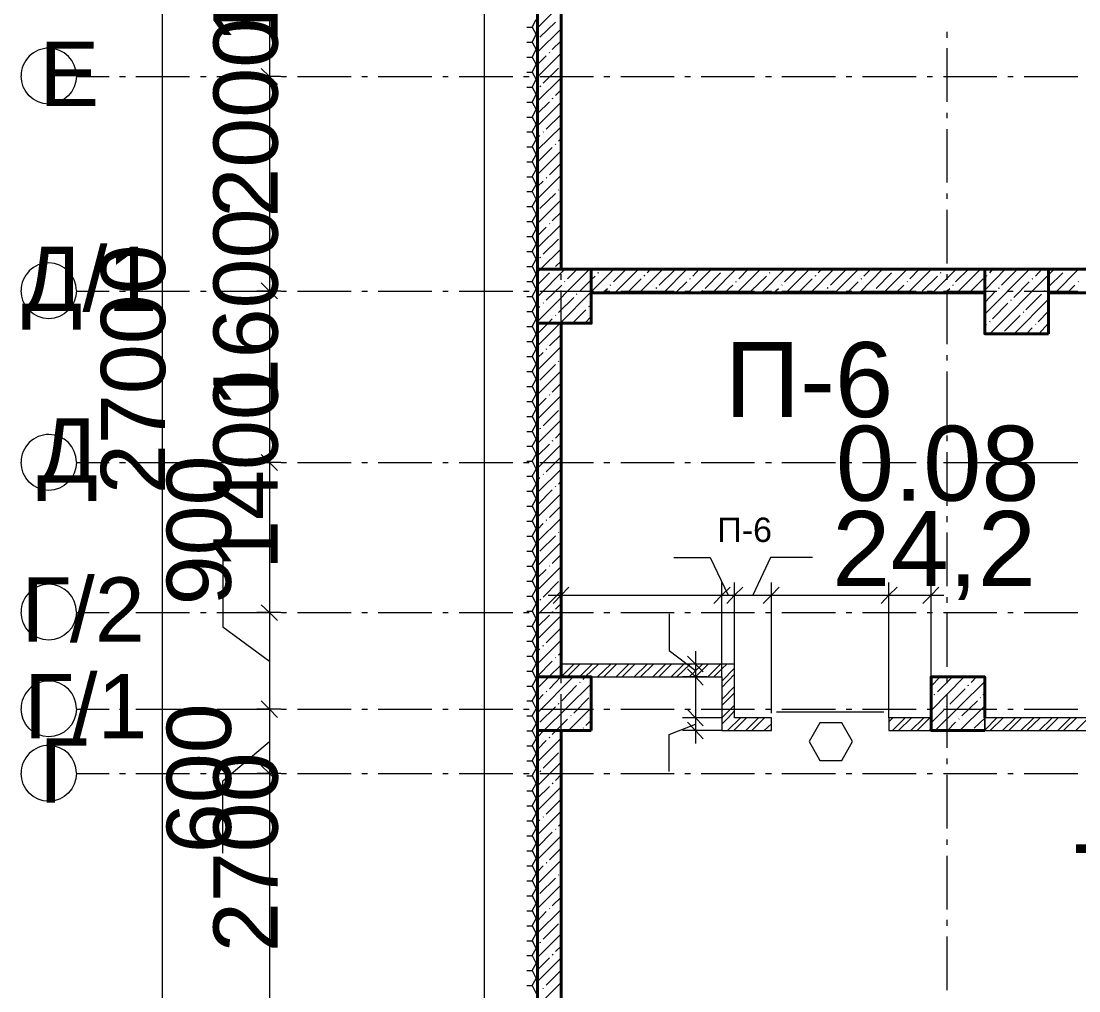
# Model space of a CAD drawing. Header units: millimetres. Extents: x -213547 to 415037, y -3642 to 106956.
# Drawn here: x -211833 to -201960, y 13726 to 22775 of the extents above; entities that cross this region are included whole.
import ezdxf

# ---------------------------------------------------------------- set-up
doc = ezdxf.new("R2010")
doc.units = ezdxf.units.MM
doc.layers.add('PDF _Текст', color=7, linetype='Continuous')
doc.styles.get("Standard").update_dxf_attribs({"font": 'arial.ttf'})

msp = doc.modelspace()

# ---------------------------------------------------------------- linework, layer by layer
at = {"lineweight": 9}
for points in [[(-168384.7, 28983), (-168384.7, 29385.5), (-172769.4, 29385.5), (-172769.4, 32867.8), (-207511.6, 32867.8), (-207511.6, 4645.2), (-168384.7, 4645.2), (-168384.7, 5043.4)], [(-210515.2, 32384.8), (-210515.2, 5128.2)], [(-209515.4, 32384.8), (-209515.4, 27411.3), (-209515.4, 26564.1), (-209515.4, 23408), (-209515.4, 22259.9), (-209515.4, 20256.2), (-209515.4, 18654.8), (-209515.4, 17256.8), (-209515.4, 16354.5), (-209515.4, 15752.9), (-209515.4, 13054.4), (-209515.4, 8847.7), (-209515.4, 5128.2)], [(-207011.7, 22713.2), (-206791.4, 22933.5)], [(-207113.4, 22717.5), (-207062.6, 22717.5), (-207024.4, 22649.7), (-207011.7, 22649.7)], [(-207062.6, 22717.5), (-207024.4, 22789.5)], [(-206990.5, 22624.3), (-206846.5, 22764.1)], [(-207062.6, 22577.7), (-207024.4, 22649.7)], [(-207011.7, 22484.5), (-206791.4, 22704.8)], [(-206791.4, 22620), (-206791.4, 22675.1)], [(-203190.5, 22620), (-203190.5, 22675.1)], [(-207113.4, 22577.7), (-207062.6, 22577.7), (-207024.4, 22509.9), (-207011.7, 22509.9)], [(-207011.7, 22598.9), (-207011.7, 22598.9)], [(-206876.2, 22509.9), (-206791.4, 22590.4)], [(-206791.4, 22022.7), (-206791.4, 22522.6)], [(-203190.5, 22022.7), (-203190.5, 22522.6)], [(-207113.4, 22437.9), (-207062.6, 22437.9), (-207024.4, 22370.1), (-207011.7, 22370.1)], [(-207062.6, 22437.9), (-207024.4, 22509.9)], [(-207011.7, 22255.7), (-206791.4, 22476)], [(-207011.7, 22370.1), (-206931.2, 22450.6)], [(-206901.6, 22480.2), (-206897.3, 22484.5)], [(-207062.6, 22298.1), (-207024.4, 22370.1)], [(-206960.9, 22196.4), (-206816.9, 22336.2)], [(-211315.8, 22259.9), (-211010.8, 22259.9)], [(-210913.4, 22259.9), (-210858.3, 22259.9)], [(-210760.9, 22259.9), (-210261, 22259.9)], [(-210159.3, 22259.9), (-210104.3, 22259.9)], [(-210006.8, 22259.9), (-209506.9, 22259.9)], [(-209409.5, 22259.9), (-209515.4, 22259.9), (-209634, 22259.9)], [(-209405.3, 22259.9), (-209354.4, 22259.9)], [(-209252.7, 22259.9), (-208752.9, 22259.9)], [(-208651.2, 22259.9), (-208600.4, 22259.9)], [(-208498.7, 22259.9), (-207998.8, 22259.9)], [(-207897.1, 22259.9), (-207846.3, 22259.9)], [(-207744.6, 22259.9), (-207244.7, 22259.9)], [(-207143, 22259.9), (-207092.2, 22259.9)], [(-207113.4, 22298.1), (-207062.6, 22298.1), (-207024.4, 22230.3), (-207011.7, 22230.3)], [(-207062.6, 22158.3), (-207024.4, 22230.3)], [(-207011.7, 22026.9), (-206791.4, 22247.2)], [(-206990.5, 22259.9), (-206490.7, 22259.9)], [(-206393.2, 22259.9), (-206338.1, 22259.9)], [(-206236.5, 22259.9), (-205736.6, 22259.9)], [(-205639.1, 22259.9), (-205584.1, 22259.9)], [(-205486.6, 22259.9), (-204986.7, 22259.9)], [(-204885.1, 22259.9), (-204830, 22259.9)], [(-204732.6, 22259.9), (-204232.7, 22259.9)], [(-204131, 22259.9), (-204080.2, 22259.9)], [(-203978.5, 22259.9), (-203478.6, 22259.9)], [(-203376.9, 22259.9), (-203326.1, 22259.9)], [(-203224.4, 22259.9), (-202724.5, 22259.9)], [(-202622.9, 22259.9), (-202572, 22259.9)], [(-202470.4, 22259.9), (-201970.5, 22259.9)], [(-207113.4, 22158.3), (-207062.6, 22158.3), (-207024.4, 22090.5), (-207011.7, 22090.5)], [(-206990.5, 22166.7), (-206982.1, 22171)], [(-206846.5, 22082), (-206791.4, 22132.9)], [(-207113.4, 22018.5), (-207062.6, 22018.5), (-207024.4, 21950.7), (-207011.7, 21950.7)], [(-207062.6, 22018.5), (-207024.4, 22090.5)], [(-207011.7, 21912.6), (-206901.6, 22022.7)], [(-207011.7, 21798.2), (-206791.4, 22018.5)], [(-206876.2, 22052.4), (-206867.7, 22056.6)], [(-207062.6, 21878.7), (-207024.4, 21950.7)], [(-206791.4, 21870.2), (-206791.4, 21921)], [(-203190.5, 21870.2), (-203190.5, 21921)], [(-207113.4, 21878.7), (-207062.6, 21878.7), (-207024.4, 21810.9), (-207011.7, 21810.9)], [(-206931.2, 21768.5), (-206791.4, 21904.1)], [(-207113.4, 21743.1), (-207062.6, 21743.1), (-207024.4, 21671.1), (-207011.7, 21671.1)], [(-207062.6, 21743.1), (-207024.4, 21810.9)], [(-207011.7, 21573.7), (-206791.4, 21789.7)], [(-206960.9, 21738.9), (-206956.6, 21743.1)], [(-206791.4, 21268.6), (-206791.4, 21768.5)], [(-203190.5, 21268.6), (-203190.5, 21768.5)], [(-207062.6, 21603.3), (-207024.4, 21671.1)], [(-207011.7, 21683.8), (-206990.5, 21709.2)], [(-206846.5, 21624.5), (-206842.3, 21628.7)], [(-206816.9, 21654.2), (-206791.4, 21679.6)], [(-207113.4, 21603.3), (-207062.6, 21603.3), (-207024.4, 21531.3), (-207011.7, 21531.3)], [(-207062.6, 21463.5), (-207024.4, 21531.3)], [(-207011.7, 21459.3), (-206876.2, 21594.8)], [(-207011.7, 21344.9), (-206791.4, 21565.2)], [(-207113.4, 21463.5), (-207062.6, 21463.5), (-207024.4, 21391.5), (-207011.7, 21391.5)], [(-206901.6, 21340.7), (-206791.4, 21450.8)], [(-207062.6, 21323.7), (-207024.4, 21391.5)], [(-207011.7, 21116.1), (-206791.4, 21336.4)], [(-207113.4, 21323.7), (-207062.6, 21323.7), (-207024.4, 21251.7), (-207011.7, 21251.7)], [(-207062.6, 21183.9), (-207024.4, 21251.7)], [(-207011.7, 21230.5), (-206960.9, 21281.4)], [(-206931.2, 21311), (-206927, 21315.2)], [(-207113.4, 21183.9), (-207062.6, 21183.9), (-207024.4, 21111.9), (-207011.7, 21111.9)], [(-206990.5, 21027.2), (-206846.5, 21167)], [(-206816.9, 21196.6), (-206812.6, 21200.9)], [(-206791.4, 21116.1), (-206791.4, 21167)], [(-203190.5, 21116.1), (-203190.5, 21167)], [(-207113.4, 21044.1), (-207062.6, 21044.1), (-207024.4, 20972.1), (-207011.7, 20972.1)], [(-207062.6, 21044.1), (-207024.4, 21111.9)], [(-207011.7, 20887.4), (-206791.4, 21107.7)], [(-207062.6, 20904.3), (-207024.4, 20972.1)], [(-207011.7, 21001.8), (-207011.7, 21001.8)], [(-206876.2, 20912.8), (-206791.4, 20993.3)], [(-206791.4, 20514.6), (-206791.4, 21014.5)], [(-203190.5, 20514.6), (-203190.5, 21014.5)], [(-207113.4, 20904.3), (-207062.6, 20904.3), (-207024.4, 20832.3), (-207011.7, 20832.3)], [(-207062.6, 20764.5), (-207024.4, 20832.3)], [(-207011.7, 20658.6), (-206791.4, 20878.9)], [(-207011.7, 20773), (-206931.2, 20853.5)], [(-206901.6, 20883.1), (-206897.3, 20887.4)], [(-207113.4, 20764.5), (-207062.6, 20764.5), (-207024.4, 20692.5), (-207011.7, 20692.5)], [(-206960.9, 20599.3), (-206816.9, 20739.1)], [(-207062.6, 20624.7), (-207024.4, 20692.5)], [(-207011.7, 20429.8), (-206986.3, 20459.5), (-206791.4, 20650.1)], [(-207113.4, 20624.7), (-207062.6, 20624.7), (-207024.4, 20552.7), (-207011.7, 20552.7)], [(-207062.6, 20484.9), (-207024.4, 20552.7)], [(-206990.5, 20569.6), (-206982.1, 20573.9)], [(-206846.5, 20484.9), (-206791.4, 20535.8)], [(-207113.4, 20484.9), (-207062.6, 20484.9), (-207024.4, 20412.9), (-207011.7, 20412.9)], [(-207011.7, 20201.1), (-206757.5, 20459.5)], [(-207011.7, 19972.3), (-206528.8, 20459.5)], [(-207011.7, 19743.6), (-206799.9, 19955.4), (-206511.8, 20247.7), (-206300, 20459.5)], [(-206876.2, 20455.3), (-206871.9, 20459.5), (-206867.7, 20459.5)], [(-206732.1, 20370.5), (-206643.2, 20459.5)], [(-206418.6, 20455.3), (-206414.4, 20459.5)], [(-206304.3, 20340.9), (-206185.6, 20459.5)], [(-206291.5, 20239.2), (-206071.3, 20459.5)], [(-206062.8, 20239.2), (-205842.5, 20459.5)], [(-205990.8, 20425.6), (-205956.9, 20459.5)], [(-205876.4, 20311.2), (-205732.3, 20455.3)], [(-205838.3, 20239.2), (-205618, 20459.5)], [(-205609.5, 20239.2), (-205389.2, 20459.5)], [(-205562.9, 20396), (-205503.6, 20459.5)], [(-205380.7, 20239.2), (-205160.4, 20459.5)], [(-205274.8, 20455.3), (-205274.8, 20459.5)], [(-205152, 20239.2), (-204931.7, 20459.5)], [(-205135, 20370.5), (-205046.1, 20459.5)], [(-204923.2, 20239.2), (-204702.9, 20459.5)], [(-204821.5, 20455.3), (-204817.3, 20459.5)], [(-204707.2, 20340.9), (-204588.5, 20459.5)], [(-204694.4, 20239.2), (-204474.2, 20459.5)], [(-204465.7, 20239.2), (-204245.4, 20459.5)], [(-204393.7, 20425.6), (-204359.8, 20459.5)], [(-204279.3, 20311.2), (-204135.2, 20455.3)], [(-204236.9, 20239.2), (-204016.6, 20459.5)], [(-204008.2, 20239.2), (-203792.1, 20459.5)], [(-203965.8, 20396), (-203902.2, 20459.5)], [(-203783.6, 20239.2), (-203563.3, 20459.5)], [(-203677.7, 20455.3), (-203677.7, 20459.5)], [(-203554.9, 20239.2), (-203334.6, 20459.5)], [(-203537.9, 20370.5), (-203449, 20459.5)], [(-203326.1, 20239.2), (-203105.8, 20459.5)], [(-203220.2, 20455.3), (-203220.2, 20459.5)], [(-203110, 20340.9), (-202991.4, 20459.5)], [(-203097.3, 20239.2), (-202877.1, 20459.5)], [(-202868.6, 20239.2), (-202838.9, 20264.6), (-202648.3, 20459.5)], [(-202838.9, 20040.1), (-202419.5, 20459.5)], [(-202792.3, 19857.9), (-202241.6, 20408.7), (-202190.8, 20459.5)], [(-202792.3, 20425.6), (-202762.7, 20459.5)], [(-202682.2, 20311.2), (-202538.1, 20455.3)], [(-202364.5, 20396), (-202305.1, 20459.5)], [(-202182.3, 20239.2), (-201962, 20459.5)], [(-202080.6, 20455.3), (-202076.4, 20459.5)], [(-207113.4, 20345.1), (-207062.6, 20345.1), (-207024.4, 20273.1), (-207011.7, 20273.1)], [(-207062.6, 20345.1), (-207024.4, 20412.9)], [(-207011.7, 20315.5), (-206901.6, 20425.6)], [(-206791.4, 20362.1), (-206791.4, 20412.9)], [(-206761.8, 20340.9), (-206757.5, 20345.1)], [(-206617.7, 20256.2), (-206511.8, 20362.1), (-206473.7, 20396)], [(-206448.3, 20425.6), (-206439.8, 20429.8)], [(-206177.2, 20239.2), (-206045.8, 20370.5)], [(-206020.4, 20396), (-206011.9, 20404.4)], [(-205723.9, 20239.2), (-205618, 20340.9)], [(-205592.5, 20370.5), (-205584.1, 20374.8)], [(-205448.5, 20281.6), (-205304.5, 20425.6)], [(-205160.4, 20340.9), (-205156.2, 20345.1)], [(-205020.6, 20256.2), (-204876.6, 20396)], [(-204847, 20425.6), (-204842.7, 20429.8)], [(-204580.1, 20239.2), (-204448.7, 20370.5)], [(-204419.1, 20396), (-204414.8, 20404.4)], [(-204122.5, 20239.2), (-204020.9, 20340.9)], [(-203991.2, 20370.5), (-203987, 20374.8)], [(-203851.4, 20281.6), (-203707.4, 20425.6)], [(-203563.3, 20340.9), (-203559.1, 20345.1)], [(-203423.5, 20256.2), (-203279.5, 20396)], [(-203249.8, 20425.6), (-203245.6, 20429.8)], [(-203190.5, 20362.1), (-203190.5, 20412.9)], [(-202983, 20239.2), (-202851.6, 20370.5)], [(-202822, 20396), (-202817.7, 20404.4)], [(-202567.8, 20196.8), (-202423.8, 20340.9)], [(-202394.1, 20370.5), (-202389.9, 20374.8)], [(-202250.1, 20281.6), (-202241.6, 20294.3), (-202110.3, 20425.6)], [(-201966.2, 20340.9), (-201962, 20345.1)], [(-211315.8, 20256.2), (-211010.8, 20256.2)], [(-210913.4, 20256.2), (-210858.3, 20256.2)], [(-210760.9, 20256.2), (-210261, 20256.2)], [(-210159.3, 20256.2), (-210104.3, 20256.2)], [(-210006.8, 20256.2), (-209506.9, 20256.2)], [(-209409.5, 20256.2), (-209515.4, 20256.2), (-209634, 20256.2)], [(-209405.3, 20256.2), (-209354.4, 20256.2)], [(-209252.7, 20256.2), (-208752.9, 20256.2)], [(-208651.2, 20256.2), (-208600.4, 20256.2)], [(-208498.7, 20256.2), (-207998.8, 20256.2)], [(-207897.1, 20256.2), (-207846.3, 20256.2)], [(-207744.6, 20256.2), (-207244.7, 20256.2)], [(-207143, 20256.2), (-207092.2, 20256.2)], [(-207062.6, 20205.3), (-207024.4, 20273.1)], [(-206990.5, 20256.2), (-206490.7, 20256.2)], [(-206931.2, 20171.4), (-206787.2, 20311.2)], [(-206791.4, 19760.5), (-206791.4, 20260.4)], [(-206405.9, 20239.2), (-206359.3, 20281.6)], [(-206393.2, 20256.2), (-206338.1, 20256.2)], [(-206333.9, 20311.2), (-206329.7, 20315.5)], [(-206236.5, 20256.2), (-205736.6, 20256.2)], [(-205948.4, 20239.2), (-205931.5, 20256.2)], [(-205906, 20281.6), (-205897.6, 20290)], [(-205639.1, 20256.2), (-205584.1, 20256.2)], [(-205486.6, 20256.2), (-204986.7, 20256.2)], [(-205478.2, 20256.2), (-205469.7, 20260.4)], [(-205266.3, 20239.2), (-205190.1, 20311.2)], [(-204885.1, 20256.2), (-204830, 20256.2)], [(-204808.8, 20239.2), (-204762.2, 20281.6)], [(-204732.6, 20311.2), (-204728.3, 20315.5)], [(-204732.6, 20256.2), (-204232.7, 20256.2)], [(-204351.3, 20239.2), (-204334.4, 20256.2)], [(-204304.7, 20281.6), (-204300.5, 20290)], [(-204131, 20256.2), (-204080.2, 20256.2)], [(-203978.5, 20256.2), (-203478.6, 20256.2)], [(-203876.8, 20256.2), (-203872.6, 20260.4)], [(-203669.2, 20239.2), (-203593, 20311.2)], [(-203376.9, 20256.2), (-203326.1, 20256.2)], [(-203224.4, 20256.2), (-202724.5, 20256.2)], [(-203211.7, 20239.2), (-203165.1, 20281.6)], [(-203190.5, 19760.5), (-203190.5, 20260.4)], [(-203135.5, 20311.2), (-203131.2, 20315.5)], [(-202838.9, 20150.2), (-202737.3, 20256.2)], [(-202707.6, 20281.6), (-202703.4, 20290)], [(-202622.9, 20256.2), (-202572, 20256.2)], [(-202470.4, 20256.2), (-201970.5, 20256.2)], [(-202279.7, 20256.2), (-202275.5, 20260.4)], [(-202067.9, 20239.2), (-201995.9, 20311.2)], [(-207113.4, 20205.3), (-207062.6, 20205.3), (-207024.4, 20133.3), (-207011.7, 20133.3)], [(-206960.9, 20141.8), (-206956.6, 20146)], [(-206816.9, 20057), (-206672.8, 20196.8)], [(-206647.4, 20226.5), (-206643.2, 20230.7)], [(-202766.9, 19997.7), (-202622.9, 20141.8)], [(-202593.2, 20171.4), (-202589, 20175.7)], [(-202563.6, 19857.9), (-202241.6, 20179.9)], [(-202453.4, 20082.5), (-202309.4, 20226.5)], [(-207113.4, 20065.5), (-207062.6, 20065.5), (-207024.4, 19993.5), (-207011.7, 19993.5)], [(-207062.6, 20065.5), (-207024.4, 20133.3)], [(-207011.7, 20086.7), (-206990.5, 20112.1)], [(-206685.5, 19955.4), (-206562.7, 20082.5)], [(-206533, 20112.1), (-206528.8, 20116.4)], [(-202478.8, 20057), (-202474.6, 20061.3)], [(-202339, 19968.1), (-202241.6, 20069.8)], [(-207062.6, 19925.7), (-207024.4, 19993.5)], [(-207011.7, 19857.9), (-206914.3, 19955.4), (-206876.2, 19997.7)], [(-206846.5, 20027.4), (-206842.3, 20031.6)], [(-206571.1, 19955.4), (-206511.8, 20018.9)], [(-202792.3, 19968.1), (-202788.1, 19976.6)], [(-202652.5, 19883.4), (-202508.5, 20027.4)], [(-202364.5, 19942.7), (-202360.2, 19946.9)], [(-202334.8, 19857.9), (-202241.6, 19955.4)], [(-207113.4, 19925.7), (-207062.6, 19925.7), (-207024.4, 19853.7), (-207011.7, 19853.7)], [(-207062.6, 19785.9), (-207024.4, 19853.7)], [(-206901.6, 19743.6), (-206791.4, 19849.5)], [(-202838.9, 19925.7), (-202822, 19942.7)], [(-202677.9, 19857.9), (-202673.7, 19862.2)], [(-202449.2, 19857.9), (-202394.1, 19913)], [(-207113.4, 19785.9), (-207062.6, 19785.9), (-207024.4, 19713.9), (-207011.7, 19713.9)], [(-207062.6, 19646.1), (-207024.4, 19713.9)], [(-207011.7, 19519), (-206791.4, 19739.3)], [(-207011.7, 19633.4), (-206960.9, 19684.3)], [(-206931.2, 19713.9), (-206927, 19718.1)], [(-206791.4, 19608), (-206791.4, 19658.8)], [(-203190.5, 19608), (-203190.5, 19658.8)], [(-207113.4, 19646.1), (-207062.6, 19646.1), (-207024.4, 19574.1), (-207011.7, 19574.1)], [(-207062.6, 19506.3), (-207024.4, 19574.1)], [(-206990.5, 19425.8), (-206846.5, 19569.9)], [(-206816.9, 19599.5), (-206812.6, 19603.8)], [(-207113.4, 19506.3), (-207062.6, 19506.3), (-207024.4, 19434.3), (-207011.7, 19434.3)], [(-207011.7, 19290.3), (-206791.4, 19510.6)], [(-206791.4, 19006.4), (-206791.4, 19506.3)], [(-203190.5, 19006.4), (-203190.5, 19506.3)], [(-207113.4, 19366.5), (-207062.6, 19366.5), (-207024.4, 19294.5), (-207011.7, 19294.5)], [(-207062.6, 19366.5), (-207024.4, 19434.3)], [(-207011.7, 19404.7), (-207011.7, 19404.7)], [(-206876.2, 19311.5), (-206791.4, 19396.2)], [(-207062.6, 19226.7), (-207024.4, 19294.5)], [(-207011.7, 19061.5), (-206791.4, 19281.8)], [(-207011.7, 19175.9), (-206931.2, 19256.4)], [(-206901.6, 19286), (-206897.3, 19290.3)], [(-207113.4, 19226.7), (-207062.6, 19226.7), (-207024.4, 19154.7), (-207011.7, 19154.7)], [(-207062.6, 19086.9), (-207024.4, 19154.7)], [(-207113.4, 19086.9), (-207062.6, 19086.9), (-207024.4, 19014.9), (-207011.7, 19014.9)], [(-206960.9, 18998), (-206816.9, 19142)], [(-207062.6, 18947.1), (-207024.4, 19014.9)], [(-207011.7, 18832.7), (-206791.4, 19053)], [(-206990.5, 18972.5), (-206982.1, 18976.8)], [(-207113.4, 18947.1), (-207062.6, 18947.1), (-207024.4, 18875.1), (-207011.7, 18875.1)], [(-207062.6, 18807.3), (-207024.4, 18875.1)], [(-206876.2, 18858.2), (-206867.7, 18862.4)], [(-206846.5, 18883.6), (-206791.4, 18938.7)], [(-206791.4, 18853.9), (-206791.4, 18909)], [(-203190.5, 18853.9), (-203190.5, 18909)], [(-207113.4, 18807.3), (-207062.6, 18807.3), (-207024.4, 18735.3), (-207011.7, 18735.3)], [(-207011.7, 18718.4), (-206901.6, 18828.5)], [(-207011.7, 18604), (-206791.4, 18824.3)], [(-207113.4, 18667.5), (-207062.6, 18667.5), (-207024.4, 18595.5), (-207011.7, 18595.5)], [(-207062.6, 18667.5), (-207024.4, 18735.3)], [(-206931.2, 18570.1), (-206791.4, 18709.9)], [(-206791.4, 18252.4), (-206791.4, 18752.3)], [(-203190.5, 18252.4), (-203190.5, 18752.3)], [(-211315.8, 18654.8), (-211010.8, 18654.8)], [(-210913.4, 18654.8), (-210858.3, 18654.8)], [(-210760.9, 18654.8), (-210261, 18654.8)], [(-210159.3, 18654.8), (-210104.3, 18654.8)], [(-210006.8, 18654.8), (-209506.9, 18654.8)], [(-209409.5, 18654.8), (-209515.4, 18654.8), (-209634, 18654.8)], [(-209405.3, 18654.8), (-209354.4, 18654.8)], [(-209252.7, 18654.8), (-208752.9, 18654.8)], [(-208651.2, 18654.8), (-208600.4, 18654.8)], [(-208498.7, 18654.8), (-207998.8, 18654.8)], [(-207897.1, 18654.8), (-207846.3, 18654.8)], [(-207744.6, 18654.8), (-207244.7, 18654.8)], [(-207143, 18654.8), (-207092.2, 18654.8)], [(-207062.6, 18527.7), (-207024.4, 18595.5)], [(-207011.7, 18375.2), (-206791.4, 18595.5)], [(-206990.5, 18654.8), (-206490.7, 18654.8)], [(-206393.2, 18654.8), (-206338.1, 18654.8)], [(-206236.5, 18654.8), (-205736.6, 18654.8)], [(-205639.1, 18654.8), (-205584.1, 18654.8)], [(-205486.6, 18654.8), (-204986.7, 18654.8)], [(-204885.1, 18654.8), (-204830, 18654.8)], [(-204732.6, 18654.8), (-204232.7, 18654.8)], [(-204131, 18654.8), (-204080.2, 18654.8)], [(-203978.5, 18654.8), (-203478.6, 18654.8)], [(-203376.9, 18654.8), (-203326.1, 18654.8)], [(-203224.4, 18654.8), (-202724.5, 18654.8)], [(-202622.9, 18654.8), (-202572, 18654.8)], [(-202470.4, 18654.8), (-201970.5, 18654.8)], [(-207113.4, 18527.7), (-207062.6, 18527.7), (-207024.4, 18455.7), (-207011.7, 18455.7)], [(-207011.7, 18489.6), (-206990.5, 18515)], [(-206960.9, 18544.7), (-206956.6, 18548.9)], [(-206816.9, 18455.7), (-206791.4, 18481.1)], [(-207113.4, 18387.9), (-207062.6, 18387.9), (-207024.4, 18315.9), (-207011.7, 18315.9)], [(-207062.6, 18387.9), (-207024.4, 18455.7)], [(-207011.7, 18260.8), (-206876.2, 18400.6)], [(-207011.7, 18146.5), (-206791.4, 18366.7)], [(-206846.5, 18430.3), (-206842.3, 18434.5)], [(-207062.6, 18248.1), (-207024.4, 18315.9)], [(-207113.4, 18248.1), (-207062.6, 18248.1), (-207024.4, 18176.1), (-207011.7, 18176.1)], [(-207062.6, 18108.3), (-207024.4, 18176.1)], [(-206901.6, 18142.2), (-206791.4, 18252.4)], [(-207113.4, 18108.3), (-207062.6, 18108.3), (-207024.4, 18036.3), (-207011.7, 18036.3)], [(-207011.7, 17917.7), (-206791.4, 18138)], [(-207011.7, 18032.1), (-206960.9, 18087.1)], [(-206931.2, 18116.8), (-206927, 18121)], [(-206791.4, 18099.9), (-206791.4, 18154.9)], [(-203190.5, 18099.9), (-203190.5, 18154.9)], [(-207113.4, 17968.5), (-207062.6, 17968.5), (-207024.4, 17896.5), (-207011.7, 17896.5)], [(-207062.6, 17968.5), (-207024.4, 18036.3)], [(-206990.5, 17828.7), (-206846.5, 17972.8)], [(-206816.9, 18002.4), (-206812.6, 18006.7)], [(-206791.4, 17502.5), (-206791.4, 18002.4)], [(-203190.5, 17502.5), (-203190.5, 18002.4)], [(-207062.6, 17828.7), (-207024.4, 17896.5)], [(-207011.7, 17693.2), (-206791.4, 17913.5)], [(-209951.7, 17799.1), (-209951.7, 17121.3), (-209515.4, 16803.5)], [(-207113.4, 17828.7), (-207062.6, 17828.7), (-207024.4, 17756.7), (-207011.7, 17756.7)], [(-207011.7, 17803.3), (-207011.7, 17807.6)], [(-206876.2, 17714.4), (-206791.4, 17799.1)], [(-207113.4, 17688.9), (-207062.6, 17688.9), (-207024.4, 17616.9), (-207011.7, 17616.9)], [(-207062.6, 17688.9), (-207024.4, 17756.7)], [(-207011.7, 17464.4), (-206791.4, 17684.7)], [(-206901.6, 17688.9), (-206897.3, 17693.2)], [(-205740.8, 17769.4), (-205401.9, 17769.4), (-205232.5, 17417.8)], [(-204444.5, 17769.4), (-204838.5, 17769.4), (-205003.7, 17417.8)], [(-207062.6, 17549.1), (-207024.4, 17616.9)], [(-207011.7, 17578.8), (-206931.2, 17659.3)], [(-207113.4, 17549.1), (-207062.6, 17549.1), (-207024.4, 17477.1), (-207011.7, 17477.1)], [(-207062.6, 17409.3), (-207024.4, 17477.1)], [(-206960.9, 17400.9), (-206816.9, 17544.9)], [(-206791.4, 17523.7), (-206791.4, 17417.8), (-206791.4, 17299.2)], [(-205291.8, 16655.3), (-205291.8, 17417.8), (-205291.8, 17536.4)], [(-205173.1, 16773.9), (-205173.1, 17417.8), (-205173.1, 17536.4)], [(-204830, 16316.4), (-204830, 17417.8), (-204830, 17536.4)], [(-203732.8, 16274), (-203732.8, 17417.8), (-203732.8, 17536.4)], [(-203338.8, 16655.3), (-203338.8, 17417.8), (-203338.8, 17536.4)], [(-207113.4, 17409.3), (-207062.6, 17409.3), (-207024.4, 17337.3), (-207011.7, 17337.3)], [(-207011.7, 17235.6), (-206791.4, 17455.9)], [(-206990.5, 17371.2), (-206982.1, 17379.7)], [(-206914.3, 17417.8), (-205291.8, 17417.8), (-205173.1, 17417.8), (-204830, 17417.8), (-203732.8, 17417.8), (-203220.2, 17417.8)], [(-206791.4, 17345.8), (-206791.4, 17400.9)], [(-203190.5, 17345.8), (-203190.5, 17400.9)], [(-207062.6, 17269.5), (-207024.4, 17337.3)], [(-206846.5, 17286.5), (-206791.4, 17341.6)], [(-211315.8, 17256.8), (-211010.8, 17256.8)], [(-210913.4, 17256.8), (-210858.3, 17256.8)], [(-210760.9, 17256.8), (-210261, 17256.8)], [(-210159.3, 17256.8), (-210104.3, 17256.8)], [(-210006.8, 17256.8), (-209506.9, 17256.8)], [(-209409.5, 17256.8), (-209515.4, 17256.8), (-209634, 17256.8)], [(-209405.3, 17256.8), (-209354.4, 17256.8)], [(-209252.7, 17256.8), (-208752.9, 17256.8)], [(-208651.2, 17256.8), (-208600.4, 17256.8)], [(-208498.7, 17256.8), (-207998.8, 17256.8)], [(-207897.1, 17256.8), (-207846.3, 17256.8)], [(-207744.6, 17256.8), (-207244.7, 17256.8)], [(-207143, 17256.8), (-207092.2, 17256.8)], [(-207113.4, 17269.5), (-207062.6, 17269.5), (-207024.4, 17197.5), (-207011.7, 17197.5)], [(-207062.6, 17129.7), (-207024.4, 17197.5)], [(-207011.7, 17121.3), (-206901.6, 17231.4)], [(-207011.7, 17006.9), (-206791.4, 17227.2)], [(-206990.5, 17256.8), (-206490.7, 17256.8)], [(-206876.2, 17261.1), (-206867.7, 17265.3)], [(-206791.4, 16748.5), (-206791.4, 17248.4)], [(-206393.2, 17256.8), (-206338.1, 17256.8)], [(-206236.5, 17256.8), (-205736.6, 17256.8)], [(-205783.2, 17244.1), (-205783.2, 16901), (-205537.5, 16714.6)], [(-205639.1, 17256.8), (-205584.1, 17256.8)], [(-205486.6, 17256.8), (-204986.7, 17256.8)], [(-204885.1, 17256.8), (-204830, 17256.8)], [(-204732.6, 17256.8), (-204232.7, 17256.8)], [(-204131, 17256.8), (-204080.2, 17256.8)], [(-203978.5, 17256.8), (-203478.6, 17256.8)], [(-203376.9, 17256.8), (-203326.1, 17256.8)], [(-203224.4, 17256.8), (-202724.5, 17256.8)], [(-203190.5, 16748.5), (-203190.5, 17248.4)], [(-202622.9, 17256.8), (-202572, 17256.8)], [(-202470.4, 17256.8), (-201970.5, 17256.8)], [(-207113.4, 17129.7), (-207062.6, 17129.7), (-207024.4, 17057.7), (-207011.7, 17057.7)], [(-206931.2, 16973), (-206791.4, 17112.8)], [(-207113.4, 16989.9), (-207062.6, 16989.9), (-207024.4, 16917.9), (-207011.7, 16917.9)], [(-207062.6, 16989.9), (-207024.4, 17057.7)], [(-207011.7, 16778.1), (-206791.4, 16998.4)], [(-207062.6, 16850.1), (-207024.4, 16917.9)], [(-207011.7, 16892.5), (-206990.5, 16917.9)], [(-206960.9, 16943.3), (-206956.6, 16951.8)], [(-206816.9, 16858.6), (-206791.4, 16884)], [(-205537.5, 16896.7), (-205537.5, 16655.3), (-205537.5, 16274), (-205537.5, 16032.5)], [(-207113.4, 16850.1), (-207062.6, 16850.1), (-207024.4, 16778.1), (-207011.7, 16778.1)], [(-207011.7, 16663.7), (-206876.2, 16803.5)], [(-206846.5, 16833.2), (-206842.3, 16837.4)], [(-207113.4, 16710.3), (-207062.6, 16710.3), (-207024.4, 16638.3), (-207011.7, 16638.3)], [(-207062.6, 16710.3), (-207024.4, 16778.1)], [(-207011.7, 16549.4), (-206905.8, 16655.3), (-206791.4, 16769.6)], [(-206791.4, 16655.3), (-206672.8, 16773.9)], [(-206791.4, 16769.6), (-206787.2, 16773.9)], [(-206736.4, 16655.3), (-206617.7, 16773.9)], [(-206622, 16655.3), (-206503.4, 16773.9)], [(-206566.9, 16655.3), (-206444.1, 16773.9)], [(-206452.5, 16655.3), (-206329.7, 16773.9)], [(-206393.2, 16655.3), (-206274.6, 16773.9)], [(-206278.8, 16655.3), (-206160.2, 16773.9)], [(-206223.8, 16655.3), (-206105.1, 16773.9)], [(-206109.4, 16655.3), (-205990.8, 16773.9)], [(-206050.1, 16655.3), (-205931.5, 16773.9)], [(-205935.7, 16655.3), (-205817.1, 16773.9)], [(-205880.6, 16655.3), (-205762, 16773.9)], [(-205766.2, 16655.3), (-205647.6, 16773.9)], [(-205711.2, 16655.3), (-205588.3, 16773.9)], [(-205431.6, 16773.9), (-205537.5, 16773.9), (-205660.3, 16773.9)], [(-205596.8, 16655.3), (-205473.9, 16773.9)], [(-205537.5, 16655.3), (-205418.9, 16773.9)], [(-205423.1, 16655.3), (-205304.5, 16773.9)], [(-205368, 16655.3), (-205291.8, 16731.5), (-205245.2, 16773.9)], [(-205291.8, 16617.1), (-205173.1, 16735.8)], [(-207062.6, 16570.5), (-207024.4, 16638.3)], [(-207011.7, 16320.6), (-206681.3, 16655.3)], [(-207011.7, 16091.8), (-206952.4, 16155.4), (-206511.8, 16591.7)], [(-206901.6, 16545.1), (-206795.7, 16655.3), (-206791.4, 16655.3)], [(-206791.4, 16596), (-206791.4, 16646.8)], [(-206617.7, 16604.4), (-206613.5, 16608.7)], [(-206588.1, 16629.8), (-206566.9, 16655.3)], [(-205431.6, 16655.3), (-205537.5, 16655.3), (-205660.3, 16655.3)], [(-205291.8, 16557.8), (-205173.1, 16680.7)], [(-203338.8, 16570.5), (-203254.1, 16655.3)], [(-203338.8, 16341.8), (-203029.6, 16655.3)], [(-203300.7, 16155.4), (-202838.9, 16612.9)], [(-203279.5, 16515.5), (-203139.7, 16655.3)], [(-203190.5, 16596), (-203190.5, 16646.8)], [(-202966, 16604.4), (-202915.2, 16655.3)], [(-207113.4, 16570.5), (-207062.6, 16570.5), (-207024.4, 16498.5), (-207011.7, 16498.5)], [(-207062.6, 16430.7), (-207024.4, 16498.5)], [(-207011.7, 16435), (-206960.9, 16490)], [(-206931.2, 16515.5), (-206927, 16523.9)], [(-206791.4, 15994.4), (-206791.4, 16494.3)], [(-206787.2, 16430.7), (-206647.4, 16574.8)], [(-205291.8, 16443.4), (-205173.1, 16566.3)], [(-205291.8, 16388.4), (-205173.1, 16507)], [(-203309.2, 16490), (-203304.9, 16494.3)], [(-203190.5, 15994.4), (-203190.5, 16494.3)], [(-203165.1, 16401.1), (-203021.1, 16545.1)], [(-202995.7, 16574.8), (-202987.2, 16579)], [(-202851.6, 16490), (-202838.9, 16498.5)], [(-207113.4, 16430.7), (-207062.6, 16430.7), (-207024.4, 16358.7), (-207011.7, 16358.7)], [(-206816.9, 16401.1), (-206812.6, 16409.6)], [(-206672.8, 16316.4), (-206533, 16460.4)], [(-205291.8, 16274), (-205173.1, 16392.6)], [(-203338.8, 16456.2), (-203334.6, 16460.4)], [(-203050.7, 16290.9), (-202906.7, 16430.7)], [(-202881.3, 16460.4), (-202877.1, 16464.6)], [(-211315.8, 16354.5), (-211010.8, 16354.5)], [(-210913.4, 16354.5), (-210858.3, 16354.5)], [(-210760.9, 16354.5), (-210261, 16354.5)], [(-210159.3, 16354.5), (-210104.3, 16354.5)], [(-210006.8, 16354.5), (-209506.9, 16354.5)], [(-209409.5, 16354.5), (-209515.4, 16354.5), (-209634, 16354.5)], [(-209405.3, 16354.5), (-209354.4, 16354.5)], [(-209252.7, 16354.5), (-208752.9, 16354.5)], [(-208651.2, 16354.5), (-208600.4, 16354.5)], [(-208498.7, 16354.5), (-207998.8, 16354.5)], [(-207897.1, 16354.5), (-207846.3, 16354.5)], [(-207744.6, 16354.5), (-207244.7, 16354.5)], [(-207143, 16354.5), (-207092.2, 16354.5)], [(-207113.4, 16290.9), (-207062.6, 16290.9), (-207024.4, 16218.9), (-207011.7, 16218.9)], [(-207062.6, 16290.9), (-207024.4, 16358.7)], [(-206990.5, 16231.6), (-206846.5, 16375.7)], [(-206990.5, 16354.5), (-206490.7, 16354.5)], [(-206723.7, 16155.4), (-206511.8, 16367.2)], [(-206702.5, 16290.9), (-206698.2, 16295.2)], [(-206393.2, 16354.5), (-206338.1, 16354.5)], [(-206236.5, 16354.5), (-205736.6, 16354.5)], [(-205639.1, 16354.5), (-205584.1, 16354.5)], [(-205486.6, 16354.5), (-204986.7, 16354.5)], [(-205291.8, 16214.7), (-205232.5, 16274), (-205173.1, 16337.5)], [(-204885.1, 16354.5), (-204830, 16354.5)], [(-204783.4, 16329.1), (-203779.4, 16329.1)], [(-204732.6, 16354.5), (-204232.7, 16354.5)], [(-204131, 16354.5), (-204080.2, 16354.5)], [(-203978.5, 16354.5), (-203478.6, 16354.5)], [(-203376.9, 16354.5), (-203326.1, 16354.5)], [(-203338.8, 16227.4), (-203220.2, 16346)], [(-203224.4, 16354.5), (-202724.5, 16354.5)], [(-203194.8, 16375.7), (-203190.5, 16379.9)], [(-203071.9, 16155.4), (-202838.9, 16384.1)], [(-202622.9, 16354.5), (-202572, 16354.5)], [(-202470.4, 16354.5), (-201970.5, 16354.5)], [(-207062.6, 16151.1), (-207024.4, 16218.9)], [(-207011.7, 16206.2), (-207011.7, 16206.2)], [(-206876.2, 16117.2), (-206838, 16155.4), (-206732.1, 16261.3)], [(-206562.7, 16202), (-206511.8, 16252.8)], [(-205783.2, 15774.1), (-205783.2, 16117.2), (-205537.5, 16214.7)], [(-205291.8, 16274), (-205537.5, 16274), (-205660.3, 16274)], [(-205291.8, 16274), (-205291.8, 16274)], [(-205240.9, 16155.4), (-205118.1, 16274)], [(-205181.6, 16155.4), (-205063, 16274)], [(-205067.2, 16155.4), (-204948.6, 16274)], [(-205012.2, 16155.4), (-204893.6, 16274)], [(-204897.8, 16155.4), (-204830, 16218.9)], [(-203732.8, 16235.9), (-203694.7, 16274)], [(-203698.9, 16155.4), (-203580.3, 16274)], [(-203643.8, 16155.4), (-203521, 16274)], [(-203529.4, 16155.4), (-203406.6, 16274)], [(-203470.1, 16155.4), (-203351.5, 16274)], [(-203186.3, 16155.4), (-203110, 16231.6)], [(-203080.4, 16261.3), (-203076.2, 16265.5)], [(-202936.4, 16176.6), (-202838.9, 16269.8)], [(-202838.9, 16159.6), (-202724.5, 16274)], [(-202838.9, 16269.8), (-202838.9, 16274)], [(-202838.9, 16155.4), (-202838.9, 16274)], [(-202788.1, 16155.4), (-202665.2, 16274)], [(-202673.7, 16155.4), (-202550.9, 16274)], [(-202614.4, 16155.4), (-202495.8, 16274)], [(-202500, 16155.4), (-202381.4, 16274)], [(-202444.9, 16155.4), (-202322.1, 16274)], [(-202330.6, 16155.4), (-202207.7, 16274)], [(-202271.3, 16155.4), (-202152.6, 16274)], [(-202156.9, 16155.4), (-202038.3, 16274)], [(-202101.8, 16155.4), (-201983.2, 16274)], [(-201987.4, 16155.4), (-201868.8, 16274)], [(-207113.4, 16151.1), (-207062.6, 16151.1), (-207024.4, 16079.1), (-207011.7, 16079.1)], [(-206901.6, 16087.6), (-206897.3, 16096.1)], [(-206588.1, 16176.6), (-206583.9, 16180.8)], [(-205291.8, 16155.4), (-205537.5, 16155.4), (-205660.3, 16155.4)], [(-204838.5, 16155.4), (-204830, 16163.8)], [(-203355.8, 16155.4), (-203338.8, 16172.3)], [(-202843.2, 16155.4), (-202838.9, 16159.6)], [(-209951.7, 15011.6), (-209951.7, 15685.1), (-209515.4, 16053.7)], [(-207113.4, 16011.3), (-207062.6, 16011.3), (-207024.4, 15939.3), (-207011.7, 15939.3)], [(-207062.6, 16011.3), (-207024.4, 16079.1)], [(-207011.7, 15863.1), (-206791.4, 16083.4)], [(-207011.7, 15977.5), (-206931.2, 16062.2)], [(-207062.6, 15871.5), (-207024.4, 15939.3)], [(-206960.9, 15803.8), (-206816.9, 15947.8)], [(-207113.4, 15871.5), (-207062.6, 15871.5), (-207024.4, 15799.5), (-207011.7, 15799.5)], [(-207062.6, 15731.7), (-207024.4, 15799.5)], [(-207011.7, 15638.5), (-206791.4, 15858.8)], [(-206791.4, 15841.9), (-206791.4, 15892.7)], [(-203190.5, 15841.9), (-203190.5, 15892.7)], [(-211315.8, 15752.9), (-211010.8, 15752.9)], [(-210913.4, 15752.9), (-210858.3, 15752.9)], [(-210760.9, 15752.9), (-210261, 15752.9)], [(-210159.3, 15752.9), (-210104.3, 15752.9)], [(-210006.8, 15752.9), (-209506.9, 15752.9)], [(-209409.5, 15752.9), (-209515.4, 15752.9), (-209634, 15752.9)], [(-209405.3, 15752.9), (-209354.4, 15752.9)], [(-209252.7, 15752.9), (-208752.9, 15752.9)], [(-208651.2, 15752.9), (-208600.4, 15752.9)], [(-208498.7, 15752.9), (-207998.8, 15752.9)], [(-207897.1, 15752.9), (-207846.3, 15752.9)], [(-207744.6, 15752.9), (-207244.7, 15752.9)], [(-207143, 15752.9), (-207092.2, 15752.9)], [(-207113.4, 15731.7), (-207062.6, 15731.7), (-207024.4, 15659.7), (-207011.7, 15659.7)], [(-206990.5, 15774.1), (-206982.1, 15778.3)], [(-206990.5, 15752.9), (-206490.7, 15752.9)], [(-206846.5, 15689.4), (-206791.4, 15744.5)], [(-206791.4, 15240.3), (-206791.4, 15740.2)], [(-206393.2, 15752.9), (-206338.1, 15752.9)], [(-206236.5, 15752.9), (-205736.6, 15752.9)], [(-205639.1, 15752.9), (-205584.1, 15752.9)], [(-205486.6, 15752.9), (-204986.7, 15752.9)], [(-204885.1, 15752.9), (-204830, 15752.9)], [(-204732.6, 15752.9), (-204232.7, 15752.9)], [(-204131, 15752.9), (-204080.2, 15752.9)], [(-203978.5, 15752.9), (-203478.6, 15752.9)], [(-203376.9, 15752.9), (-203326.1, 15752.9)], [(-203224.4, 15752.9), (-202724.5, 15752.9)], [(-203190.5, 15240.3), (-203190.5, 15740.2)], [(-202622.9, 15752.9), (-202572, 15752.9)], [(-202470.4, 15752.9), (-201970.5, 15752.9)], [(-207062.6, 15591.9), (-207024.4, 15659.7)], [(-207011.7, 15524.2), (-206901.6, 15634.3)], [(-207011.7, 15409.8), (-206791.4, 15630.1)], [(-206876.2, 15659.7), (-206867.7, 15668.2)], [(-207113.4, 15591.9), (-207062.6, 15591.9), (-207024.4, 15519.9), (-207011.7, 15519.9)], [(-207062.6, 15452.1), (-207024.4, 15519.9)], [(-206931.2, 15375.9), (-206791.4, 15515.7)], [(-207113.4, 15452.1), (-207062.6, 15452.1), (-207024.4, 15380.1), (-207011.7, 15380.1)], [(-207113.4, 15312.3), (-207062.6, 15312.3), (-207024.4, 15240.3), (-207011.7, 15240.3)], [(-207062.6, 15312.3), (-207024.4, 15380.1)], [(-207011.7, 15181), (-206791.4, 15401.3)], [(-207011.7, 15295.4), (-206990.5, 15320.8)], [(-206960.9, 15346.2), (-206956.6, 15350.5)], [(-207062.6, 15172.5), (-207024.4, 15240.3)], [(-207011.7, 15066.6), (-206876.2, 15206.4)], [(-206846.5, 15231.9), (-206842.3, 15236.1)], [(-206816.9, 15261.5), (-206791.4, 15286.9)], [(-207113.4, 15172.5), (-207062.6, 15172.5), (-207024.4, 15100.5), (-207011.7, 15100.5)], [(-207011.7, 14952.3), (-206791.4, 15172.5)], [(-206791.4, 15087.8), (-206791.4, 15138.7)], [(-203190.5, 15087.8), (-203190.5, 15138.7)], [(-207113.4, 15032.7), (-207062.6, 15032.7), (-207024.4, 14960.7), (-207011.7, 14960.7)], [(-207062.6, 15032.7), (-207024.4, 15100.5)], [(-206901.6, 14948), (-206791.4, 15058.2)], [(-207062.6, 14892.9), (-207024.4, 14960.7)], [(-207011.7, 14723.5), (-206791.4, 14943.8)], [(-206931.2, 14918.4), (-206927, 14922.6)], [(-206791.4, 14486.3), (-206791.4, 14986.1)], [(-203190.5, 14486.3), (-203190.5, 14986.1)], [(-207113.4, 14892.9), (-207062.6, 14892.9), (-207024.4, 14820.9), (-207011.7, 14820.9)], [(-207062.6, 14753.1), (-207024.4, 14820.9)], [(-207011.7, 14837.9), (-206960.9, 14892.9)], [(-207113.4, 14753.1), (-207062.6, 14753.1), (-207024.4, 14681.1), (-207011.7, 14681.1)], [(-207011.7, 14494.7), (-206791.4, 14715)], [(-206990.5, 14634.5), (-206846.5, 14778.6)], [(-206816.9, 14804), (-206812.6, 14808.2)], [(-207113.4, 14613.3), (-207062.6, 14613.3), (-207024.4, 14541.3), (-207011.7, 14541.3)], [(-207062.6, 14613.3), (-207024.4, 14681.1)], [(-207062.6, 14473.5), (-207024.4, 14541.3)], [(-207011.7, 14609.1), (-207011.7, 14609.1)], [(-206876.2, 14520.1), (-206791.4, 14600.6)], [(-207113.4, 14473.5), (-207062.6, 14473.5), (-207024.4, 14401.5), (-207011.7, 14401.5)], [(-207011.7, 14266), (-206791.4, 14486.3)], [(-207011.7, 14380.3), (-206931.2, 14465.1)], [(-206901.6, 14490.5), (-206897.3, 14494.7)], [(-207113.4, 14333.7), (-207062.6, 14333.7), (-207024.4, 14261.7), (-207011.7, 14261.7)], [(-207062.6, 14333.7), (-207024.4, 14401.5)], [(-206960.9, 14206.7), (-206816.9, 14350.7)], [(-206791.4, 14333.7), (-206791.4, 14388.8)], [(-203190.5, 14333.7), (-203190.5, 14388.8)], [(-207062.6, 14193.9), (-207024.4, 14261.7)], [(-207011.7, 14037.2), (-206791.4, 14257.5)], [(-206791.4, 13732.2), (-206791.4, 14232.1)], [(-203190.5, 13732.2), (-203190.5, 14232.1)], [(-207113.4, 14193.9), (-207062.6, 14193.9), (-207024.4, 14121.9), (-207011.7, 14121.9)], [(-207062.6, 14054.2), (-207024.4, 14121.9)], [(-206990.5, 14177), (-206982.1, 14181.2)], [(-206846.5, 14092.3), (-206791.4, 14143.1)], [(-207113.4, 14054.2), (-207062.6, 14054.2), (-207024.4, 13982.1), (-207011.7, 13982.1)], [(-207011.7, 13812.7), (-206791.4, 14033)], [(-207011.7, 13922.8), (-206901.6, 14033)], [(-206876.2, 14062.6), (-206867.7, 14066.9)], [(-207062.6, 13914.4), (-207024.4, 13982.1)], [(-207113.4, 13914.4), (-207062.6, 13914.4), (-207024.4, 13842.3), (-207011.7, 13842.3)], [(-207062.6, 13774.6), (-207024.4, 13842.3)], [(-206931.2, 13778.8), (-206791.4, 13918.6)], [(-207113.4, 13774.6), (-207062.6, 13774.6), (-207024.4, 13702.5), (-207011.7, 13702.5)], [(-207011.7, 13583.9), (-206791.4, 13804.2)], [(-206960.9, 13749.1), (-206956.6, 13753.4)]]:
    msp.add_lwpolyline(points, dxfattribs=at)
at = {"lineweight": 40}
for points in [[(-206791.4, 20459.5), (-206791.4, 23158.1), (-207011.7, 23158.1), (-207011.7, 20459.5)], [(-206511.8, 20459.5), (-207011.7, 20459.5), (-207011.7, 19955.4), (-206511.8, 19955.4)], [(-206511.8, 20239.2), (-202838.9, 20239.2), (-202838.9, 20459.5), (-206511.8, 20459.5)], [(-202241.6, 19857.9), (-202241.6, 20459.5), (-202838.9, 20459.5), (-202838.9, 19857.9)], [(-202241.6, 20239.2), (-200737.7, 20239.2), (-200737.7, 20459.5), (-202241.6, 20459.5)], [(-207011.7, 19955.4), (-207011.7, 16655.3), (-206791.4, 16655.3), (-206791.4, 19955.4)], [(-206511.8, 16155.4), (-206511.8, 16655.3), (-207011.7, 16655.3), (-207011.7, 16155.4)]]:
    msp.add_lwpolyline(points, close=True, dxfattribs=at)
at = {"lineweight": 9}
for points in [[(-211315.8, 22264.2, 0.411899), (-211574.3, 22522.6, 0.418033), (-211832.7, 22264.2)], [(-211315.8, 20260.4, 0.411899), (-211574.3, 20518.8, 0.418033), (-211832.7, 20260.4)], [(-211315.8, 18659.1, 0.411899), (-211574.3, 18917.5, 0.418033), (-211832.7, 18659.1)], [(-211315.8, 17261.1, 0.411899), (-211574.3, 17519.5, 0.418033), (-211832.7, 17261.1)], [(-211315.8, 16358.7, 0.411899), (-211574.3, 16617.1, 0.418033), (-211832.7, 16358.7)], [(-211315.8, 15757.2, 0.411899), (-211574.3, 16015.6, 0.418033), (-211832.7, 15757.2)]]:
    msp.add_lwpolyline(points, format="xyb", dxfattribs=at)
at = {"lineweight": 18}
for points in [[(-209439.1, 22183.7), (-209515.4, 22259.9), (-209591.7, 22332)], [(-209439.1, 20184.1), (-209515.4, 20256.2), (-209591.7, 20332.4)], [(-209439.1, 18582.8), (-209515.4, 18654.8), (-209591.7, 18731.1)], [(-206719.4, 17494.1), (-206791.4, 17417.8), (-206867.7, 17341.6)], [(-205215.5, 17494.1), (-205291.8, 17417.8), (-205368, 17341.6)], [(-205096.9, 17494.1), (-205173.1, 17417.8), (-205245.2, 17341.6)], [(-204758, 17494.1), (-204830, 17417.8), (-204906.3, 17341.6)], [(-203656.5, 17494.1), (-203732.8, 17417.8), (-203804.8, 17341.6)], [(-203266.8, 17494.1), (-203338.8, 17417.8), (-203415.1, 17341.6)], [(-209439.1, 17180.6), (-209515.4, 17256.8), (-209591.7, 17328.8)], [(-205465.5, 16701.9), (-205537.5, 16773.9), (-205613.7, 16850.1)], [(-205465.5, 16579), (-205537.5, 16655.3), (-205613.7, 16731.5)], [(-209439.1, 16278.2), (-209515.4, 16354.5), (-209591.7, 16430.7)], [(-205465.5, 16197.7), (-205537.5, 16274), (-205613.7, 16350.2)], [(-205465.5, 16079.1), (-205537.5, 16155.4), (-205613.7, 16231.6)], [(-209439.1, 15680.9), (-209515.4, 15752.9), (-209591.7, 15829.2)]]:
    msp.add_lwpolyline(points, dxfattribs=at)
at = {"lineweight": 9}
for points in [[(-206791.4, 16655.3), (-205291.8, 16655.3), (-205291.8, 16274), (-205291.8, 16155.4), (-204830, 16155.4), (-204830, 16274), (-205173.1, 16274), (-205173.1, 16773.9), (-205291.8, 16773.9), (-206791.4, 16773.9)], [(-204376.7, 16227.4), (-204478.4, 16053.7), (-204376.7, 15875.8), (-204173.4, 15875.8), (-204071.7, 16053.7), (-204173.4, 16227.4)], [(-203732.8, 16155.4), (-203338.8, 16155.4), (-203338.8, 16274), (-203732.8, 16274)], [(-202838.9, 16155.4), (-200640.3, 16155.4), (-200640.3, 16274), (-202838.9, 16274)]]:
    msp.add_lwpolyline(points, close=True, dxfattribs=at)
at = {"lineweight": 40}
for points in [[(-202838.9, 16274), (-202838.9, 16655.3), (-203338.8, 16655.3), (-203338.8, 16155.4), (-202838.9, 16155.4)], [(-203169.4, 13151.8), (-203588.8, 13151.8), (-203588.8, 12931.5), (-203389.6, 12931.5), (-203389.6, 5365.4), (-206791.4, 5365.4), (-206791.4, 12931.5), (-205041.8, 12931.5), (-205041.8, 13151.8), (-206791.4, 13151.8), (-206791.4, 16155.4), (-207011.7, 16155.4), (-207011.7, 5145.1), (-206791.4, 5145.1), (-203389.6, 5145.1), (-203169.4, 5145.1), (-199238, 5145.1), (-199238, 5365.4), (-203169.4, 5365.4), (-203169.4, 12931.5), (-203169.4, 13033.2)]]:
    msp.add_lwpolyline(points, dxfattribs=at)
at = {"lineweight": 9}
for points in [[(-211574.3, 22001.5), (-211718.3, 22001.5), (-211832.7, 22120.1), (-211832.7, 22264.2)], [(-211315.8, 22264.2), (-211315.8, 22120.1), (-211434.5, 22001.5), (-211574.3, 22001.5)], [(-211574.3, 19997.7), (-211718.3, 19997.7), (-211832.7, 20116.4), (-211832.7, 20260.4)], [(-211315.8, 20260.4), (-211315.8, 20116.4), (-211434.5, 19997.7), (-211574.3, 19997.7)], [(-211574.3, 18396.4), (-211718.3, 18396.4), (-211832.7, 18515), (-211832.7, 18659.1)], [(-211315.8, 18659.1), (-211315.8, 18515), (-211434.5, 18396.4), (-211574.3, 18396.4)], [(-211574.3, 16998.4), (-211718.3, 16998.4), (-211832.7, 17117), (-211832.7, 17261.1)], [(-211315.8, 17261.1), (-211315.8, 17117), (-211434.5, 16998.4), (-211574.3, 16998.4)], [(-211574.3, 16096.1), (-211718.3, 16096.1), (-211832.7, 16214.7), (-211832.7, 16358.7)], [(-211315.8, 16358.7), (-211315.8, 16214.7), (-211434.5, 16096.1), (-211574.3, 16096.1)], [(-211574.3, 15494.5), (-211718.3, 15494.5), (-211832.7, 15613.1), (-211832.7, 15757.2)], [(-211315.8, 15757.2), (-211315.8, 15613.1), (-211434.5, 15494.5), (-211574.3, 15494.5)]]:
    msp.add_open_spline(points, degree=3, dxfattribs=at)

# ---------------------------------------------------------------- texts
at = {"char_height": 600, "attachment_point": 4, "rotation": 90}
for s, insert in [('1150', (-209733.7, 22564.1)), ('2000', (-209733.7, 20941.5)), ('1600', (-209733.7, 19162.1)), ('27000', (-210784.3, 18361.5)), ('1400', (-209733.7, 17653.9)), ('900', (-210170, 17323.5)), ('600', (-210170, 15010.4)), ('2700', (-209733.7, 14086.8))]:
    msp.add_mtext(s, dxfattribs=dict(at, insert=insert))
at = {"attachment_point": 4}
for s, insert, char_height in [('Е', (-211662.5, 22283.6), 600), ('Д/1', (-211827.7, 20283.9), 600), ('П-6', (-205265, 19424.9), 700), ('Д', (-211683.7, 18682.5), 600), ('0.08', (-204228.6, 18644.4), 700), ('24,2', (-204262.4, 17788.6), 700), ('Г/2', (-211832, 17280.3), 600), ('Г/1', (-211806.5, 16377.9), 600), ('Г', (-211662.5, 15780.5), 600), ('-3,400', (-202028.7, 15067.5), 700)]:
    msp.add_mtext(s, dxfattribs=dict(at, insert=insert, char_height=char_height))
at = {"layer": 'PDF _Текст', "insert": (-205335.4, 18026.7), "char_height": 227.67, "attachment_point": 4}
msp.add_mtext('П-6', dxfattribs=at)

doc.saveas('drawing.dxf')
